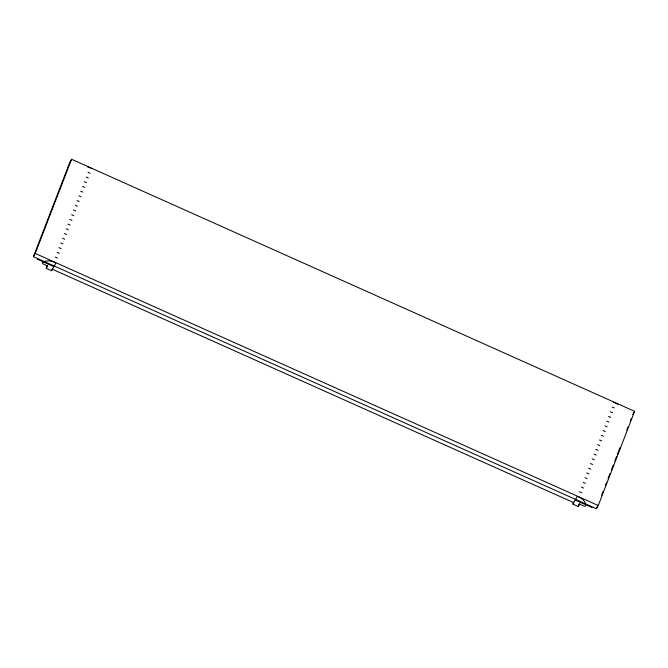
<?xml version="1.0" encoding="UTF-8"?>
<svg xmlns="http://www.w3.org/2000/svg" width="668" height="668" viewBox="0 0 668 668"><rect width="100%" height="100%" fill="white"/><g stroke="black" fill="none" stroke-linecap="round" stroke-linejoin="round"><path stroke-width="1" d="M33.4 256.679L69.739 162.499L71.585 159.268L634.6 411.321L598.261 505.501L596.415 508.732L33.4 256.679L35.245 253.448L71.585 159.268M46.209 268.327L47.203 266.582A0.893 0.526 21.1 0 0 47.578 265.931A0.893 0.526 21.1 0 0 46.426 265.413L42.969 263.868A0.893 0.526 21.1 0 1 42.443 262.992L42.593 262.808A10.471 6.187 21.1 0 1 54.734 262.34L55.219 262.557A0.893 0.526 21.1 0 1 55.77 263.384L51.578 270.732L46.209 268.327L47.294 265.505M51.578 270.732L52.304 268.853M572.868 504.106L577.06 496.75A0.893 0.526 21.1 0 1 578.137 496.658L578.622 496.875A10.471 6.187 21.1 0 1 585.393 505.81L585.31 506.027A0.893 0.526 21.1 0 1 584.216 506.169L580.751 504.624A0.893 0.526 21.1 0 0 579.607 504.106A0.893 0.526 21.1 0 0 579.231 504.757L578.237 506.511L572.868 504.106L573.595 502.219M578.237 506.511L579.323 503.68M596.415 508.732L597.167 506.795M601.659 495.138L603.154 491.256M605.408 485.427L606.527 482.521M608.03 478.63L609.901 473.779M611.404 469.896L613.274 465.045M614.769 461.154L616.647 456.302M617.399 454.357L620.021 447.56M626.759 430.083L627.887 427.169M630.133 421.349L631.26 418.435M632.755 414.552L634.6 411.321M35.245 253.448L598.261 505.501M37.274 259.209L54.1 266.741M575.19 500.023L592.023 507.555M52.421 269.254L573.703 502.628M87.842 167.067A10.471 6.187 21.1 0 1 91.073 168.152L91.566 168.369A0.893 0.526 21.1 0 1 91.933 168.612M90.113 173.321A0.893 0.526 21.1 0 0 89.746 173.079L89.253 172.862A10.471 6.187 21.1 0 0 87.984 172.352M599.831 445.673A10.471 6.187 21.1 0 0 598.611 445.072L598.119 444.855A0.893 0.526 21.1 0 0 597.685 444.738M595.864 449.439A0.893 0.526 21.1 0 1 596.307 449.564L596.791 449.781A10.471 6.187 21.1 0 1 598.01 450.382M603.463 436.254A10.471 6.187 21.1 0 0 602.244 435.653L601.759 435.436A0.893 0.526 21.1 0 0 601.317 435.319M599.497 440.028A0.893 0.526 21.1 0 1 599.939 440.145L600.432 440.362A10.471 6.187 21.1 0 1 601.643 440.964M84.352 181.771A10.471 6.187 21.1 0 1 85.621 182.28L86.114 182.498A0.893 0.526 21.1 0 1 86.481 182.74M84.669 187.449A0.893 0.526 21.1 0 0 84.293 187.207L83.809 186.99A10.471 6.187 21.1 0 0 82.531 186.481M58.909 247.694A10.471 6.187 21.1 0 1 60.178 248.212L60.671 248.429A0.893 0.526 21.1 0 1 61.038 248.671M59.227 253.381A0.893 0.526 21.1 0 0 58.851 253.139L58.367 252.921A10.471 6.187 21.1 0 0 57.097 252.404M608.915 422.126A10.471 6.187 21.1 0 0 607.696 421.525L607.212 421.308A0.893 0.526 21.1 0 0 606.769 421.191M604.949 425.9A0.893 0.526 21.1 0 1 605.392 426.017L605.876 426.234A10.471 6.187 21.1 0 1 607.095 426.835M614.368 407.998A10.471 6.187 21.1 0 0 613.149 407.396L612.656 407.179A0.893 0.526 21.1 0 0 612.214 407.062M610.402 411.772A0.893 0.526 21.1 0 1 610.844 411.889L611.329 412.106A10.471 6.187 21.1 0 1 612.548 412.707M77.087 200.609A10.471 6.187 21.1 0 1 78.356 201.118L78.841 201.335A0.893 0.526 21.1 0 1 79.216 201.577M77.396 206.287A0.893 0.526 21.1 0 0 77.029 206.045L76.536 205.827A10.471 6.187 21.1 0 0 75.267 205.318M62.55 238.276A10.471 6.187 21.1 0 1 63.819 238.793L64.303 239.01A0.893 0.526 21.1 0 1 64.679 239.253M62.859 243.962A0.893 0.526 21.1 0 0 62.491 243.72L61.999 243.503A10.471 6.187 21.1 0 0 60.73 242.985M590.746 469.22A10.471 6.187 21.1 0 0 589.527 468.619L589.034 468.402A0.893 0.526 21.1 0 0 588.591 468.276M586.78 472.986A0.893 0.526 21.1 0 1 587.222 473.111L587.706 473.328A10.471 6.187 21.1 0 1 588.925 473.929M592.558 464.51A10.471 6.187 21.1 0 0 591.339 463.909L590.854 463.692A0.893 0.526 21.1 0 0 590.412 463.567M596.198 455.092A10.471 6.187 21.1 0 0 594.979 454.49L594.487 454.273A0.893 0.526 21.1 0 0 594.044 454.148M592.232 458.858A0.893 0.526 21.1 0 1 592.675 458.983L593.159 459.2A10.471 6.187 21.1 0 1 594.378 459.801M581.661 492.767A10.471 6.187 21.1 0 0 580.442 492.166L579.949 491.949A0.893 0.526 21.1 0 0 579.507 491.823M585.293 483.348A10.471 6.187 21.1 0 0 584.074 482.747L583.582 482.53A0.893 0.526 21.1 0 0 583.147 482.405M581.327 487.114A0.893 0.526 21.1 0 1 581.77 487.239L582.254 487.456A10.471 6.187 21.1 0 1 583.473 488.058M88.301 178.03A0.893 0.526 21.1 0 0 87.925 177.788L87.441 177.571A10.471 6.187 21.1 0 0 86.172 177.062M67.994 224.156A10.471 6.187 21.1 0 1 69.272 224.665L69.756 224.882A0.893 0.526 21.1 0 1 70.132 225.124M68.311 229.834A0.893 0.526 21.1 0 0 67.936 229.592L67.451 229.374A10.471 6.187 21.1 0 0 66.182 228.865M57.406 258.09A0.893 0.526 21.1 0 0 57.039 257.848L56.546 257.631A10.471 6.187 21.1 0 0 55.277 257.113M82.849 192.159A0.893 0.526 21.1 0 0 82.473 191.916L81.989 191.699A10.471 6.187 21.1 0 0 80.719 191.19M605.283 431.545A10.471 6.187 21.1 0 0 604.064 430.944L603.571 430.726A0.893 0.526 21.1 0 0 603.129 430.61M584.959 477.695A0.893 0.526 21.1 0 1 585.402 477.82L585.894 478.037A10.471 6.187 21.1 0 1 587.105 478.639M81.028 196.868A0.893 0.526 21.1 0 0 80.661 196.626L80.168 196.409A10.471 6.187 21.1 0 0 78.899 195.899M64.362 233.575A10.471 6.187 21.1 0 1 65.631 234.084L66.124 234.301A0.893 0.526 21.1 0 1 66.491 234.543M73.447 210.028A10.471 6.187 21.1 0 1 74.716 210.537L75.208 210.754A0.893 0.526 21.1 0 1 75.576 210.996M73.764 215.706A0.893 0.526 21.1 0 0 73.388 215.463L72.904 215.246A10.471 6.187 21.1 0 0 71.635 214.737M610.736 417.416A10.471 6.187 21.1 0 0 609.517 416.815L609.024 416.598A0.893 0.526 21.1 0 0 608.581 416.481M617.867 404.349A10.471 6.187 21.1 0 0 614.961 402.687L614.476 402.47A0.893 0.526 21.1 0 0 613.5 402.462M71.944 220.415A0.893 0.526 21.1 0 0 71.576 220.173L71.084 219.956A10.471 6.187 21.1 0 0 69.814 219.446"/></g></svg>
